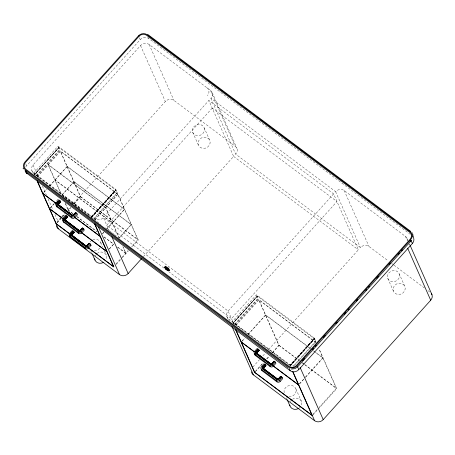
<?xml version="1.0" encoding="UTF-8"?>
<svg xmlns="http://www.w3.org/2000/svg" width="455" height="455" viewBox="0 0 455 455"><rect width="100%" height="100%" fill="white"/><g stroke="black" fill="none" stroke-linecap="round" stroke-linejoin="round"><path stroke-width="0.34" stroke-dasharray="2.27 1.71" d="M164.67 267.79C164.795 263.712 169.431 268.666 169.681 270.247C167.85 272.141 162.907 268.194 165.751 266.562M165.188 266.033L164.733 267.688L166.905 269.076L168.105 270.844L169.118 269.718A2.321 0.466 42 0 0 167.013 267.187A2.321 0.466 42 0 0 166.172 267.512A2.321 0.466 42 0 0 169.118 269.718M164.721 267.995L165.097 266.169M164.92 267.694L165.432 266.038M164.886 268.285L165.165 266.442M165.205 267.802L165.813 266.192M165.159 268.638L165.751 267.307L165.387 266.829M165.575 268.018L166.302 266.471M165.518 269.041L166.229 267.836L165.751 267.307M165.995 268.313L166.871 266.869M166.45 268.677L167.48 267.352M165.933 269.457L166.786 268.393L166.229 267.836M25.713 167.076A6.188 5.528 -23.9 0 1 26.612 165.791L140.185 39.642A6.188 5.528 -23.9 0 1 148.779 38.533L410.183 234.291M92.029 217.661L91.512 216.495L33.533 172.866A6.188 5.528 -23.9 0 1 33.056 164.96L140.544 45.568A6.188 5.528 -23.9 0 1 149.138 44.465L210.381 90.323L235.167 146.254A5.921 5.289 -23.9 0 1 235.644 154.154L360.394 247.577A6.188 5.528 -23.9 0 1 368.988 246.468L388.269 260.908M33.676 173.179L58.012 146.152L115.854 189.462L117.401 192.96L93.997 218.952M58.9 147.46L34.466 174.453L58.9 147.46L115.706 189.991L117.401 192.96M34.597 174.51L58.934 147.477M59.002 147.528L34.665 174.561L36.366 175.835M36.161 175.636L59.565 149.644L58.012 146.152M36.445 175.852L59.844 149.86L58.792 147.471M37.191 176.386L60.128 150.918L117.964 194.228L138.246 239.99L131.688 247.27M37.549 176.762L60.481 151.287L117.754 194.177L124.442 209.272L107.124 228.507M43.765 192.374L46.575 189.257M49.385 186.135L67.169 166.382L60.481 151.287M43.839 192.533L46.643 189.417M49.925 185.776L67.238 166.541L124.511 209.431L131.199 224.525L119.034 238.039L112.345 222.944L55.072 180.055L61.203 193.893M50.061 208.151L54.27 203.47M56.613 200.871L58.951 198.272M62.227 194.632L73.926 181.636L67.238 166.541M50.13 208.305L54.344 203.63M61.829 195.309L74 181.795L131.273 224.685L137.888 239.62L131.336 246.9M56.943 222.176A6.188 5.528 -23.9 0 1 57.842 220.891L61.169 217.194M61.647 216.665L64.496 213.497M67.829 209.8L70.206 207.156M73.534 203.459L165.33 101.499A6.188 5.528 -23.9 0 1 173.924 100.396L235.167 146.254M57 222.671L61.681 217.473M62.153 216.95L64.957 213.833M72.772 213.588L68.233 210.193L70.576 207.594M73.852 203.954L80.404 196.679L60.128 150.918M57.216 222.722L60.959 218.565M62.83 216.483L64.235 214.925M72.988 213.645L68.449 210.25L70.787 207.651M74.063 204.011L80.62 196.731L74 181.795M91.512 216.495L115.854 189.462M59.048 192.818L91.37 217.024L115.706 189.991M91.37 217.024L115.82 190.082M92.519 219.179L91.523 217.149L115.86 190.116M91.591 217.217L115.894 190.156M91.677 217.319L115.962 190.224M91.722 217.393L116.036 190.315M93.719 218.736L117.117 192.744M94.816 219.646L117.754 194.177M95.032 219.702L117.964 194.228M268.581 349.554L358.369 249.829L333.583 193.898L208.834 100.481L103.37 217.615A6.188 5.528 -23.9 0 1 94.776 218.724L33.533 172.866M102.443 233.705L103.848 232.147M102.511 233.864L103.916 232.3M106.726 229.183L124.511 209.431M109.206 248.959L114.819 242.72M109.274 249.118L114.887 242.879M119.102 238.198L131.273 224.685M115.894 264.054L121.508 257.814M121.974 257.297L128.06 250.534M116.247 264.423L121.86 258.184M122.332 257.666L128.412 250.91M143.353 256.66L233.62 156.412L208.834 100.481M165.501 268.473L166.513 267.347L168.213 268.621L168.356 268.933L167.343 270.06L165.501 268.473L167.343 270.06M165.637 268.786L166.655 267.659L166.513 267.347M167.201 269.747L168.213 268.621M333.583 193.898L228.12 311.038A6.188 5.528 -23.9 0 0 228.598 318.938L229.456 320.866M314.32 338.088L289.983 365.12L232.141 321.804L256.478 294.772L314.32 338.088L315.867 341.58L294.339 365.496M257.365 296.08L232.92 323.13L257.291 296.046L314.177 338.617L315.867 341.58M233.062 323.135L257.399 296.103M257.467 296.154L233.131 323.181L289.915 365.706L314.251 338.674M234.626 324.261L258.031 298.27L256.478 294.772M234.911 324.472L258.315 298.48L257.246 296.063M235.662 325.012L258.594 299.538L315.867 342.427M236.014 325.382L258.946 299.913L316.219 342.797M241.73 341.438L244.54 338.321M247.816 334.681L265.601 314.928L258.946 299.913M242.27 341.079L244.608 338.48M248.356 334.323L265.669 315.087L310.469 348.632M252.906 366.969L259.555 359.581M262.882 355.89L265.254 353.251M255.471 371.291L263.428 362.459M266.704 358.819L269.041 356.22M272.317 352.579L278.869 345.299L258.594 299.538M255.215 371.866L262.706 363.551M266.914 358.87L268.786 356.794M272.534 352.631L279.086 345.356L265.669 315.087M289.835 365.649L314.177 338.617M289.989 365.774L314.291 338.708M314.36 338.776L290.193 366.019L314.502 338.935M290.142 365.939L314.428 338.844M293.117 366.32L315.582 341.369M299.47 383.81L305.089 377.57M305.555 377.047L322.874 357.818L318.989 349.059M299.544 383.969L305.157 377.73M305.623 377.206L322.942 357.977L315.571 352.454M312.955 414.238L317.169 409.557M319.04 407.475L336.359 388.246L322.942 357.977M312.841 415.125L336.711 388.615L319 348.655M166.905 269.076L168.083 267.887M166.388 269.855L167.389 268.928L169.681 270.247M167.326 269.491L168.64 268.444M166.843 270.219L167.997 269.411M167.685 269.895L169.118 268.973M167.269 270.515L168.566 269.809M167.952 270.253L169.482 269.451M167.639 270.731L169.055 270.088M168.123 270.543L169.704 269.838M167.923 270.839L169.436 270.242M168.174 270.742L169.772 270.111M210.381 90.323A5.921 5.289 -23.9 0 1 210.858 98.223L335.614 191.646A6.188 5.528 -23.9 0 1 344.202 190.537L405.445 236.401A6.188 5.528 -23.9 0 1 407.458 240.854L405.445 236.401M391.67 263.456L393.37 264.73M393.939 265.151L424.56 288.083M427.962 290.631L430.231 292.332M233.62 156.412L358.369 249.829M265.601 314.928L310.395 348.473M314.365 351.448L322.874 357.818M67.169 166.382L124.442 209.272M313.302 350.754L315.002 352.028M73.926 181.636L131.199 224.525M80.62 196.731L137.888 239.62M279.086 345.356L299.498 360.644M302.336 362.766L304.037 364.04M304.6 364.466L336.359 388.246M80.404 196.679L138.246 239.99M278.869 345.299L299.288 360.587M302.12 362.715L304.389 364.409M304.958 364.836L336.711 388.615M166.655 267.659L168.356 268.933M228.598 318.938L289.841 364.802A6.188 5.528 -23.9 0 0 293.441 365.939M36.935 176.256L38.635 177.53M39.204 177.956L51.677 187.301M52.245 187.722L53.946 188.996M54.515 189.422L56.215 190.696M56.778 191.123L58.479 192.397M61.761 195.149L78.203 207.469M105.424 227.847L107.124 229.121M107.693 229.548L109.393 230.821M109.956 231.248L111.663 232.522M112.226 232.943L113.926 234.217M114.495 234.643L116.196 235.917M62.966 196.162L64.667 197.436M65.23 197.857L100.959 224.611M76.952 216.614L96.801 231.481M104.172 236.998L113.813 244.216M117.782 247.19L125.722 253.134L122.844 246.644M76.741 216.563L96.591 231.424M103.962 236.947L113.602 244.164M117.566 247.139L126.075 253.509L123.22 247.059M166.786 268.393L167.389 268.928M407.168 238.699L407.737 239.99M409.449 243.846L410.018 245.131M408.863 244.113L409.432 245.399M399.308 273.955A6.188 5.528 -23.9 0 1 392.278 281.759A6.188 5.528 -23.9 0 1 388.991 272.761A6.188 5.528 -23.9 0 1 399.308 273.955L404.939 286.667A6.188 5.528 -23.9 0 1 397.915 294.47A6.188 5.528 -23.9 0 1 394.622 285.473A6.188 5.528 -23.9 0 1 404.939 286.667M387.745 278.363L393.376 291.075M344.202 190.537L368.988 246.468M335.614 191.646L360.394 247.577M212.206 92.593L236.992 148.523M210.858 98.223L235.644 154.154M204.272 127.969A6.188 5.528 -23.9 0 1 197.117 135.67A6.188 5.528 -23.9 0 1 193.995 126.609A6.188 5.528 -23.9 0 1 204.272 127.969L209.909 140.68A6.188 5.528 -23.9 0 1 202.748 148.381A6.188 5.528 -23.9 0 1 199.626 139.321A6.188 5.528 -23.9 0 1 209.909 140.68M192.647 132.195L198.283 144.906M148.216 37.264L148.779 38.533M149.138 44.465L173.924 100.396M289.841 364.802L290.5 366.281M295.869 388.837L301.506 401.549M139.344 37.737L140.185 39.642M140.544 45.568L165.33 101.499M286.28 397.693L286.843 398.967M234.069 324.461L228.12 311.038L103.37 217.615L109.029 230.395M232.005 321.486L232.141 321.804M226.874 316.635L228.302 319.854M119.221 238.039L105.793 207.747L47.957 164.431L61.095 194.08M94.776 218.724L95.345 220.01M100.691 242.469L102.659 246.923M104.349 250.733L106.322 255.181M90.772 250.642L91.614 252.548M65.571 203.755L68.449 210.25M65.093 203.106L68.233 210.193M33.056 164.96L38.47 177.177M42.457 186.175L46.444 195.178M48.156 199.034L52.996 209.965M54.992 214.464L57.842 220.891M31.81 170.562L33.232 173.776M25.764 163.885L26.612 165.791M92.797 239.904A6.188 5.528 -23.9 0 1 101.044 245.336M99.787 248.1A6.188 5.528 -23.9 0 1 94.122 250.597M90.266 241.832A6.188 5.528 -23.9 0 1 90.994 241.065M284.165 392.784A6.188 5.528 -23.9 0 1 289.573 385.482A6.188 5.528 -23.9 0 1 296.165 390.913A6.188 5.528 -23.9 0 1 288.845 396.641M292.389 399.308A6.188 5.528 -23.9 0 1 299.777 399.251A6.188 5.528 -23.9 0 1 301.153 405.871M300.26 407.151A6.188 5.528 -23.9 0 1 299.054 408.203M290.29 401.64A6.188 5.528 -23.9 0 1 291.189 400.354M97.04 253.435A6.188 5.528 -23.9 0 1 104.451 252.986A6.188 5.528 -23.9 0 1 106.237 259.492M95.078 255.864A6.188 5.528 -23.9 0 1 95.584 254.965M206.98 87.775A6.188 5.528 -23.9 0 1 207.457 95.675M212.212 108.108L106.749 225.242L231.498 318.665L336.962 201.525L212.212 108.108M105.583 207.69L48.31 164.801L54.998 179.896L112.271 222.785L105.583 207.69"/><path stroke-width="0.68" d="M56.926 203.868C56.704 204.943 58.428 203.829 58.519 204.949A1.61 0.654 -52.2 0 1 58.445 205.41C58.604 202.737 54.088 204.079 59.599 200.479L60.731 201.753L58.422 204.323L58.359 204.96L58.359 204.454L56.96 203.675M71.913 235.531C70.713 233.387 69.37 234.251 73.175 231.106L74.307 232.38L71.992 234.951L71.987 235.462L71.691 234.729L70.588 234.115M57.006 204.431L71.623 215.607C73.494 216.529 73.801 213.253 75.837 212.673L76.895 213.429L77.458 214.703L74.921 217.518A2.321 2.076 -23.9 0 1 71.702 217.934L56.96 206.894A2.321 2.076 -23.9 0 1 56.204 205.495M70.531 234.302L70.895 235.525L85.193 246.235C87.07 247.15 87.371 243.88 89.407 243.3L90.465 244.056L91.034 245.33L88.497 248.146A2.321 2.076 -23.9 0 1 85.273 248.561L70.531 237.521L69.968 236.247A2.321 2.076 -23.9 0 1 69.786 233.284L72.322 230.469L73.175 231.106M274.035 361.577A1.61 0.324 42 0 1 273.944 361.418L275.366 362.055L275.929 363.323L273.392 366.138A2.321 2.076 -23.9 0 1 270.168 366.554L255.426 355.514L254.863 354.246A2.321 2.076 -23.9 0 1 254.681 351.283L257.217 348.467L258.326 349.332L256.034 351.874L256.921 352.909L256.973 353.785M265.566 365.092L265.891 365.507L263.519 368.175L263.752 369.079A1.61 0.654 -52.2 0 1 263.69 369.323L263.695 368.203L262.814 367.168L265.106 364.626L263.997 363.761L261.46 366.576A2.321 2.076 -23.9 0 0 261.642 369.54L262.205 370.808L276.947 381.847A2.321 2.076 -23.9 0 0 280.166 381.432L282.703 378.617L282.14 377.349C280.161 374.51 279.586 380.073 277.516 379.151L263.223 368.425L263.229 367.691L265.566 365.092L265.106 364.626M280.781 376.49C278.705 376.859 278.767 380.676 276.868 379.527L262.671 368.897C260.994 367.299 264.19 365.45 264.844 364.398M70.787 233.762C72.157 235.218 72.487 235.889 71.139 233.876L73.431 231.333M265.891 365.507L263.576 368.76L263.729 368.322M413.123 236.606L412.787 234.097M63.017 220.595A2.321 2.076 -23.9 0 0 63.774 222.267L78.516 233.307A2.321 2.076 -23.9 0 0 81.735 232.892L84.272 230.076L83.709 228.802L82.856 228.165C81.781 229.081 80.381 232.192 78.436 230.981L64.24 220.351C62.562 218.758 65.759 216.91 66.413 215.852L67.545 217.126L65.207 219.737L65.23 220.442L65.111 219.583L67.454 216.961M63.763 219.623L64.911 219.725L65.332 220.322A1.61 0.654 -52.2 0 1 65.321 220.533L65.111 219.583L63.916 218.679M274.513 361.418C273.438 362.328 272.039 365.445 270.088 364.233L255.892 353.603C254.214 352.005 257.416 350.157 258.07 349.104M255.471 353.052L256.58 353.034L256.927 353.74L256.887 352.949L259.202 350.373L258.326 349.332M72.715 215.886L72.777 215.363L73.255 215.107L73.665 215.437L76.048 212.792M79.528 231.259C79.858 229.82 82.207 229.957 82.651 228.046L82.856 228.165M86.285 246.513L86.348 245.99L87.235 246.064L89.618 243.419M271.18 364.506C271.504 363.062 273.876 363.209 274.302 361.298M277.959 379.8L278.198 379.208L277.101 379.345L262.819 368.652L262.507 367.993L262.814 367.168M71.139 233.876L70.838 234.7L71.151 235.36L85.426 246.058L86.143 245.91L86.257 246.405A1.61 0.648 -53.2 0 0 86.268 246.189L71.827 235.087L70.525 234.877M58.507 205.16L58.297 204.21L60.646 201.588M263.701 369.033L263.36 368.328L262.251 368.345M58.416 205.069L57.939 203.851L60.322 201.178M65.23 220.442L65.071 219.68L63.774 219.048M256.887 353.694L256.557 352.915L255.392 352.682M74.074 232.022L71.753 234.609L71.748 235.15L86.228 246.024L86.649 246.047L89.407 243.3M281.082 376.586L278.403 379.282M57.216 203.135L58.422 204.323L58.024 205L58.485 204.409L57.569 203.249L59.861 200.706M64.03 218.508L65.23 219.697L64.837 220.374L65.298 219.782L64.382 218.622L66.669 216.079M65.196 220.391L65.298 219.782M58.382 205.017L58.297 204.21L57.102 203.305M72.504 215.898L73.204 215.164M79.318 231.271L82.651 228.046M86.075 246.525L86.285 245.979L86.7 246.485M270.97 364.523L271.22 363.954L271.521 364.256M277.749 379.817L278.119 379.277M58.342 204.904L57.853 204.193L56.926 204.062M63.74 219.242L65.065 219.731L64.832 220.493M263.587 368.817L263.337 368.146L262.171 367.782M79.989 230.503L80.057 230.901L80.063 230.48M86.825 245.734L89.237 243.226M271.72 363.733L270.321 364.051L256.131 353.427L255.733 352.699L256.034 351.874M278.904 379.356C277.266 379.254 281.634 378.685 281.292 376.712M280.707 376.512L280.724 376.712A1.61 0.324 42 0 0 280.951 377.064M256.865 353.416L256.791 352.79L255.682 351.76M58.041 204.886L58.394 204.363L57.017 203.487M58.081 204.773L58.382 204.591L57.922 204.636M263.661 368.755L263.36 368.021L262.262 367.401M71.907 235.406L71.867 234.837L70.679 233.933M263.576 368.692L263.343 368.078L262.205 367.595M255.659 353.381L256.916 353.074M63.819 219.799L65.071 219.833L64.855 220.26M72.299 215.886L72.931 215.471M79.107 231.259L82.474 227.972M85.87 246.513C86.706 245.177 86.751 246.974 85.426 246.058M270.765 364.506C271.243 363.818 271.493 363.755 271.39 364.466M277.544 379.8L278.062 379.282M255.488 352.107L256.853 353.216L255.573 351.931M72.095 215.846L72.618 215.312L72.925 215.846M78.908 231.22L79.426 230.685L79.915 230.986M85.671 246.474C86.086 245.353 86.587 246.712 87.121 245.837M270.566 364.466L271.646 363.755L272.13 364.063M277.34 379.76L278.005 379.277L276.976 379.607M65.054 220.527L64.957 219.412L67.317 216.768M256.853 353.216L255.426 352.301M71.907 215.778L72.834 215.471L71.856 215.431L57.58 204.733L57.262 204.073L57.569 203.249M78.721 231.151C79.21 230.31 80.319 231.077 79.085 230.605L64.786 219.879L64.798 219.145L67.135 216.552M85.477 246.405L86.126 245.922L86.433 246.485M270.372 364.404L271.021 363.915L271.305 364.256M277.152 379.697L277.903 379.254L263.417 368.436L263.422 367.902L265.748 365.314M57.324 204.898L58.485 204.409M64.382 218.622L64.075 219.446L64.388 220.106L78.664 230.804L79.534 231.026L80.359 230.583M72.061 235.036C71.89 236.077 71.913 234.439 70.576 235.053M26.089 172.701L290.199 370.728A6.188 5.528 -23.9 0 0 298.793 369.619L412.372 243.47A6.188 5.528 -23.9 0 0 412.924 236.6M60.1 200.945L57.757 203.556L57.739 204.54L72.072 215.3L73.215 215.283L75.837 212.673M60.504 201.394L58.143 204.039L58.479 204.778M66.913 216.318L64.564 218.929L64.553 219.913L78.96 230.725L79.796 230.833M75.661 212.599L72.982 215.46M73.665 215.437C71.714 215.846 75.405 213.509 75.536 212.57M59.599 200.479L58.752 199.842L56.215 202.657A2.321 2.076 -23.9 0 0 56.397 205.62L71.139 216.66A2.321 2.076 -23.9 0 0 74.358 216.244L76.895 213.429M73.676 231.572L71.259 234.285L71.389 235.252L85.716 245.979L87.235 246.064M73.892 231.805L71.56 234.399L71.549 235.133L86.336 246.269M74.216 232.215L71.896 234.791L71.987 235.343M66.413 215.852L65.566 215.215L63.029 218.03A2.321 2.076 -23.9 0 0 63.205 220.993L77.953 232.033A2.321 2.076 -23.9 0 0 81.172 231.618L83.709 228.802M69.968 236.247L84.71 247.287A2.321 2.076 -23.9 0 0 87.934 246.872L90.465 244.056M56.397 225.794A6.188 5.528 -23.9 0 0 58.32 228.797L119.563 274.655A6.188 5.528 -23.9 0 0 128.156 273.546L141.454 258.776M258.571 349.565L256.222 352.181L256.205 353.165L270.543 363.926L271.589 364.017L274.132 361.219M258.787 349.798L256.455 352.397L256.444 353.131L271.356 364.267M258.969 350.02L256.648 352.608L256.683 353.194L271.163 364.046L271.845 363.761M259.111 350.213C255.949 352.318 257.968 353.768 255.42 352.87M265.345 364.859L262.933 367.577L263.064 368.544L277.391 379.271L278.625 379.055M274.007 361.196L271.629 363.829L271.891 364.307M254.863 354.246L269.605 365.285A2.321 2.076 -23.9 0 0 272.829 364.87L275.366 362.055M280.906 376.512L278.204 379.237L278.17 379.76M261.642 369.54L276.384 380.579A2.321 2.076 -23.9 0 0 279.603 380.164L282.14 377.349M302.615 360.633L304.514 358.523M312.591 349.548L313.54 348.496M315.446 346.386L316.396 345.328M323.522 337.411L325.422 335.301M335.875 323.687L337.303 322.106M344.429 314.189L345.857 312.602M348.234 309.963L349.184 308.911M356.31 300.994L357.738 299.407M365.814 290.438L366.764 289.38M368.669 287.27L369.619 286.212M376.746 278.295L378.645 276.185M389.099 264.571L390.526 262.99M398.131 254.544L399.558 252.963M401.458 250.847L402.408 249.795M410.012 241.349L410.962 240.291L412.372 243.47M297.792 366.667L411.394 240.485M251.461 371.872A6.188 5.528 -23.9 0 0 253.384 374.869L314.627 420.733A6.188 5.528 -23.9 0 0 323.221 419.624L430.709 300.232A6.188 5.528 -23.9 0 0 431.266 293.361M73.551 215.209L72.72 215.653L71.856 215.431M80.194 230.509L79.966 230.964M86.95 245.763L86.677 245.979M272.016 363.835L271.191 364.273L270.321 364.051M278.796 379.129L277.965 379.567L277.101 379.345M86.751 245.757L86.626 246.257M71.731 215.687L72.709 215.351M78.544 231.06L79.523 230.725M85.301 246.314L86.069 245.888L86.513 246.274M270.196 364.313C270.52 363.329 271.703 364.518 271.038 363.903M271.789 364.313L271.669 363.784M271.629 363.989L270.964 363.886M297.178 367.27L294.885 368.641L291.399 369.09M278.369 379.697L278.744 379.487M64.132 220.271L65.207 220.038L79.551 230.964M70.895 235.525L71.833 235.11M255.79 353.518L256.819 353.125L255.397 352.488M262.569 368.812L263.724 368.698M271.624 364.216L271.544 363.846L271.965 364.193M78.664 230.804L79.648 230.844L79.255 230.6M57.666 204.801L58.394 204.665M64.474 220.174L65.076 219.981L79.631 230.736L79.739 231.22M71.236 235.428L72.055 235.406L71.788 235.195M256.131 353.427L256.865 353.29M262.91 368.721L263.633 368.596M65.201 219.964L64.735 220.01M80.131 231.06L79.699 230.685L80.472 230.81M86.496 246.474L86.894 246.314M57.194 204.756L58.32 204.596L72.885 215.471M64.007 220.129L65.258 220.123M70.764 235.383L72.015 235.377M262.438 368.675L263.627 368.658M89.106 243.197L89.049 243.419A1.61 0.324 42 0 0 89.14 243.579M86.439 246.075L86.7 246.405M57.085 204.596L58.416 204.716M63.899 219.97L65.224 220.089M70.656 235.224L71.958 235.303M255.551 353.222L256.609 353.091L256.984 353.569M262.33 368.516L263.382 368.385L263.724 368.834M64.889 220.146L65.292 220.152M71.651 235.4L71.97 235.417M71.702 235.286L71.662 234.854L70.502 234.496M56.949 204.249L58.337 204.528M262.194 368.163L263.599 368.51L262.171 367.976M86.507 246.098L86.012 245.854M86.649 245.854L87.07 246.2M63.74 219.429L65.162 219.919M70.497 234.683L71.918 235.172M72.442 215.226L72.737 215.442L58.257 204.488M65.071 219.856L63.831 218.861M86.336 245.99L85.847 245.859M278.278 379.225L278.562 379.607M86.387 245.99L86.313 246.439M262.347 367.225L263.667 368.453L262.461 367.048M147.665 34.398L410.814 231.458M25.07 170.813L288.214 367.873M56.443 203.607L42.833 193.415L37.259 180.834M74.586 217.194L100.106 236.304L94.805 224.355M254.305 351.726L241.264 341.961L235.718 329.443M273.017 365.74L298.537 384.845L292.713 371.707M55.942 203.339L42.901 193.574L49.589 208.669L63.2 218.861M63.313 208.862L66.151 210.983M74.654 217.353L100.174 236.463L106.862 251.558L81.911 232.875M254.373 351.886L241.332 342.12L254.749 372.389L312.016 415.273L298.605 385.004L273.091 365.9M257.78 354.434L260.044 356.128M266.283 360.804L269.121 362.925M64.9 220.135L67.169 221.83M71.708 225.231L76.241 228.626M63.268 219.02L49.663 208.828L56.278 223.763L69.888 233.955M81.417 232.607L106.931 251.717L113.551 266.653L88.037 247.543M90.181 244.693L91.034 245.33M56.067 223.712L69.678 233.898M71.947 235.599L75.348 238.147M78.749 240.695L84.42 244.944M88.389 247.912L113.904 267.022L94.771 223.837M312.375 415.648L254.533 372.332L235.684 329.795M73.5 215.573L73.124 215.397M80.313 230.947L79.921 230.725M412.014 232.67L412.457 233.358M79.847 230.816L79.938 231.151M23.091 168.174L23.427 168.913M410.302 245.774L431.954 294.63M407.635 248.157L430.709 300.232M300.141 367.549L323.221 419.624M297.388 366.44L298.793 369.619M292.952 371.82L314.627 420.733M289.073 368.186L290.199 370.728M272.829 364.87L273.392 366.138M279.603 380.164L280.166 381.432M287.128 399.604L289.943 405.957M269.605 365.285L270.168 366.554M276.384 380.579L276.947 381.847M232.016 326.656L253.384 374.869M111.884 236.839L128.156 273.546M98.479 227.079L119.563 274.655M92.177 253.816L94.993 260.175M74.358 216.244L74.921 217.518M81.172 231.618L81.735 232.892M87.934 246.872L88.497 248.146M71.139 216.66L71.702 217.934M77.953 232.033L78.516 233.307M84.71 247.287L85.273 248.561M56.397 205.62L56.96 206.894M63.205 220.993L63.774 222.267M37.219 181.17L58.32 228.797M25.963 171.154L27.09 173.696L26.054 172.661A6.188 5.528 -23.9 0 1 25.167 170.693M271.572 364.239L271.43 363.943L271.595 364.404M86.313 246.07L86.37 246.468M298.599 408.488A6.188 5.528 -23.9 0 1 289.699 405.018M103.837 262.228A6.188 5.528 -23.9 0 1 94.612 258.781M74.307 232.38A1.61 0.324 42 0 1 73.949 232.499M70.531 237.521A2.321 2.076 -23.9 0 1 69.82 235.571M83.163 229.206A1.61 0.324 42 0 1 82.918 228.973M82.702 228.74A1.61 0.324 42 0 1 82.52 228.518M67.545 217.126A1.61 0.324 42 0 1 67.186 217.245M75.706 213.145A1.61 0.324 42 0 1 75.479 212.792M60.731 201.753A1.61 0.324 42 0 1 60.373 201.872M259.202 350.373A1.61 0.324 42 0 1 258.633 350.373M255.426 355.514A2.321 2.076 -23.9 0 1 254.669 353.842M265.976 365.666A1.61 0.324 42 0 1 265.407 365.666M262.205 370.808A2.321 2.076 -23.9 0 1 261.449 369.136M138.496 35.831L24.923 161.98A6.188 5.528 -23.9 0 0 25.4 169.88L288.51 366.912A6.188 5.528 -23.9 0 0 297.104 365.803L410.677 239.654A6.188 5.528 -23.9 0 0 410.2 231.754L147.09 34.722A6.188 5.528 -23.9 0 0 138.496 35.831M139.065 36.252L25.486 162.401A5.414 4.84 -23.9 0 0 25.907 169.317L289.016 366.349A5.414 4.84 -23.9 0 0 296.535 365.382L410.114 239.233A5.414 4.84 -23.9 0 0 409.693 232.317L146.584 35.285A5.414 4.84 -23.9 0 0 139.065 36.252"/></g></svg>
